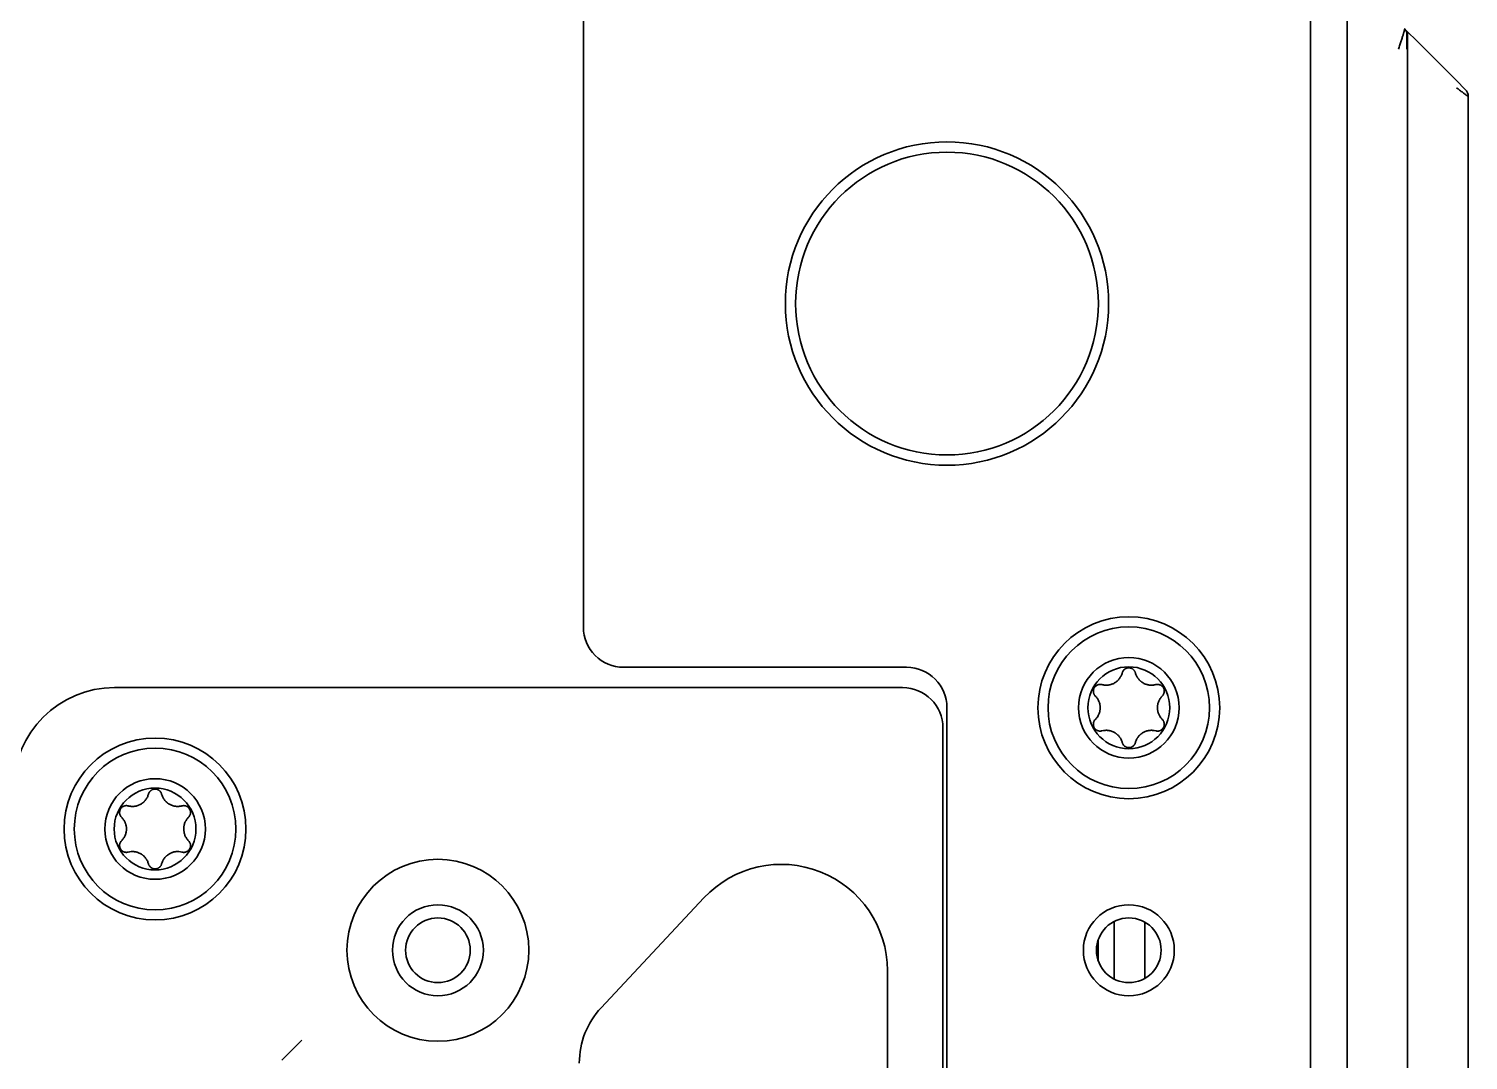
# Model space of a CAD drawing. Header units: millimetres. Extents: x -36 to 4467, y 2 to 3322.
# Drawn here: x 3028 to 3099.3, y 2707.6 to 2758.6 of the extents above; entities that cross this region are included whole.
import ezdxf

# ---------------------------------------------------------------- set-up
doc = ezdxf.new("R2010")
doc.units = ezdxf.units.MM
doc.layers.add('1', color=7, linetype='Continuous', true_color=0xffffff)

msp = doc.modelspace()

# ---------------------------------------------------------------- linework, layer by layer
at = {"layer": '1', "color": 7, "linetype": 'Continuous', "lineweight": 35}
for p, q in [((3091.473, 2652.038), (3091.473, 3178.038)), ((3093.273, 2546.379), (3093.273, 3159.238)), ((3055.473, 2761.038), (3055.473, 2729.038)), ((3096.126, 2758.635), (3096.858, 2757.902)), ((3096.273, 2757.626), (3096.273, 2758.281)), ((3096.273, 2696.85), (3096.273, 2757.626)), ((3096.858, 2757.902), (3098.687, 2756.074)), ((3098.687, 2756.074), (3099.126, 2755.635)), ((3099.273, 2699.195), (3099.273, 2755.281)), ((3057.473, 2727.038), (3071.473, 2727.038)), ((3032.273, 2726.038), (3071.273, 2726.038)), ((3073.473, 2725.038), (3073.473, 2652.038)), ((3073.273, 2724.038), (3073.273, 2652.038)), ((3061.44, 2715.626), (3056.352, 2710.192)), ((3081.747, 2714.464), (3081.747, 2711.612)), ((3083.273, 2711.65), (3083.273, 2714.422)), ((3080.95, 2713.53), (3080.95, 2712.545)), ((3070.523, 2694.038), (3070.523, 2712.038)), ((3040.554, 2707.598), (3041.539, 2708.582))]:
    msp.add_line(p, q, dxfattribs=at)
for centre, radius in [((3073.473, 2745.038), 7.492), ((3082.473, 2725.038), 4), ((3082.473, 2725.038), 2.49), ((3082.473, 2725.038), 2.025), ((3034.273, 2719.038), 4.5), ((3034.273, 2719.038), 4), ((3034.273, 2719.038), 2.49), ((3034.273, 2719.038), 2.025), ((3048.273, 2713.038), 4.5), ((3048.273, 2713.038), 2.25), ((3048.273, 2713.038), 1.6), ((3082.473, 2713.038), 1.6)]:
    msp.add_circle(centre, radius, dxfattribs=at)
for centre, radius, start, end in [((3095.773, 2758.281), 0.5, 0, 45), ((3098.773, 2755.281), 0.5, 0, 45), ((3073.473, 2745.038), 8, 0, 180), ((3073.473, 2745.038), 8, 180, 0), ((3057.473, 2729.038), 2, 180, 270), ((3082.473, 2725.038), 4.5, 90, 270), ((3082.473, 2725.038), 4.5, 270, 90), ((3071.473, 2725.038), 2, 0, 90), ((3032.273, 2721.038), 5, 90, 180), ((3071.273, 2724.038), 2, 0, 90), ((3065.273, 2712.038), 5.25, 0, 136.88856), ((3082.473, 2713.038), 2.25, 90, 270), ((3082.473, 2713.038), 2.25, 270, 90), ((3059.273, 2707.458), 4, 136.88856, 180)]:
    msp.add_arc(centre, radius, start, end, dxfattribs=at)
msp.add_open_spline([(3095.825, 2757.626), (3095.837, 2757.662), (3095.86, 2757.734), (3095.894, 2757.838), (3095.927, 2757.939), (3095.957, 2758.035), (3095.986, 2758.125), (3096.012, 2758.209), (3096.035, 2758.286), (3096.056, 2758.356), (3096.075, 2758.419), (3096.09, 2758.474), (3096.103, 2758.521), (3096.114, 2758.56), (3096.121, 2758.592), (3096.126, 2758.615), (3096.128, 2758.63), (3096.127, 2758.634), (3096.126, 2758.635)], degree=3, dxfattribs=at)
for points, knots in [([(3096.242, 2757.626), (3096.242, 2757.722), (3096.242, 2757.906), (3096.241, 2758.129), (3096.241, 2758.281), (3096.241, 2758.376), (3096.241, 2758.441), (3096.241, 2758.455), (3096.241, 2758.456)], [0, 0, 0, 0, 0.240746, 0.484523, 0.609484, 0.737216, 0.867828, 1, 1, 1, 1]), ([(3098.687, 2755.72), (3098.724, 2755.692), (3098.796, 2755.639), (3098.889, 2755.569), (3098.972, 2755.506), (3099.044, 2755.452), (3099.106, 2755.406), (3099.158, 2755.367), (3099.201, 2755.335), (3099.233, 2755.311), (3099.256, 2755.294), (3099.269, 2755.283), (3099.272, 2755.281), (3099.273, 2755.281)], [0, 0, 0, 0, 0.091517, 0.183034, 0.274551, 0.366068, 0.457584, 0.549101, 0.640618, 0.732135, 0.823652, 0.915169, 1, 1, 1, 1]), ([(3081.14, 2726.183), (3081.192, 2726.169), (3081.244, 2726.16), (3081.324, 2726.155), (3081.35, 2726.154), (3081.391, 2726.156), (3081.404, 2726.156), (3081.431, 2726.158), (3081.445, 2726.16), (3081.511, 2726.169), (3081.564, 2726.181), (3081.628, 2726.202), (3081.641, 2726.207), (3081.666, 2726.217), (3081.679, 2726.222), (3081.716, 2726.239), (3081.74, 2726.251), (3081.811, 2726.292), (3081.855, 2726.324), (3081.906, 2726.369), (3081.916, 2726.378), (3081.936, 2726.397), (3081.964, 2726.426), (3082.007, 2726.477), (3082.038, 2726.521), (3082.059, 2726.556), (3082.066, 2726.567), (3082.079, 2726.591), (3082.085, 2726.603), (3082.115, 2726.663), (3082.134, 2726.712), (3082.147, 2726.764)], [0, 0, 0, 0, 0.125, 0.125, 0.1875, 0.1875, 0.21875, 0.21875, 0.25, 0.25, 0.375, 0.375, 0.40625, 0.40625, 0.4375, 0.4375, 0.5, 0.5, 0.625, 0.625, 0.65625, 0.65625, 0.6875, 0.75, 0.8125, 0.8125, 0.84375, 0.84375, 0.875, 0.875, 1, 1, 1, 1]), ([(3082.147, 2726.764), (3082.152, 2726.782), (3082.164, 2726.816), (3082.182, 2726.847), (3082.197, 2726.87), (3082.202, 2726.878), (3082.214, 2726.892), (3082.22, 2726.899), (3082.238, 2726.919), (3082.252, 2726.931), (3082.273, 2726.948), (3082.281, 2726.953), (3082.297, 2726.964), (3082.304, 2726.968), (3082.329, 2726.981), (3082.346, 2726.989), (3082.372, 2726.998), (3082.381, 2727), (3082.399, 2727.005), (3082.408, 2727.007), (3082.435, 2727.012), (3082.454, 2727.013), (3082.481, 2727.013), (3082.491, 2727.013), (3082.509, 2727.011), (3082.519, 2727.01), (3082.546, 2727.005), (3082.564, 2727.001), (3082.59, 2726.992), (3082.599, 2726.989), (3082.616, 2726.981), (3082.624, 2726.977), (3082.648, 2726.964), (3082.664, 2726.954), (3082.686, 2726.937), (3082.693, 2726.931), (3082.706, 2726.919), (3082.713, 2726.912), (3082.732, 2726.892), (3082.743, 2726.878), (3082.758, 2726.855), (3082.763, 2726.847), (3082.772, 2726.831), (3082.776, 2726.823), (3082.787, 2726.799), (3082.793, 2726.782), (3082.798, 2726.764)], [0, 0, 0, 0, 0.0625, 0.125, 0.125, 0.15625, 0.15625, 0.1875, 0.1875, 0.25, 0.25, 0.28125, 0.28125, 0.3125, 0.3125, 0.375, 0.375, 0.40625, 0.40625, 0.4375, 0.4375, 0.5, 0.5, 0.53125, 0.53125, 0.5625, 0.5625, 0.625, 0.625, 0.65625, 0.65625, 0.6875, 0.6875, 0.75, 0.75, 0.78125, 0.78125, 0.8125, 0.8125, 0.875, 0.875, 0.90625, 0.90625, 0.9375, 0.9375, 1, 1, 1, 1]), ([(3082.798, 2726.764), (3082.812, 2726.712), (3082.83, 2726.663), (3082.865, 2726.591), (3082.878, 2726.568), (3082.899, 2726.534), (3082.907, 2726.522), (3082.922, 2726.5), (3082.93, 2726.489), (3082.971, 2726.436), (3083.007, 2726.396), (3083.058, 2726.352), (3083.069, 2726.343), (3083.09, 2726.326), (3083.101, 2726.318), (3083.134, 2726.294), (3083.157, 2726.279), (3083.228, 2726.238), (3083.277, 2726.216), (3083.342, 2726.194), (3083.355, 2726.19), (3083.381, 2726.182), (3083.42, 2726.172), (3083.486, 2726.16), (3083.54, 2726.156), (3083.58, 2726.155), (3083.594, 2726.155), (3083.621, 2726.155), (3083.634, 2726.156), (3083.701, 2726.16), (3083.753, 2726.169), (3083.805, 2726.183)], [0, 0, 0, 0, 0.125, 0.125, 0.1875, 0.1875, 0.21875, 0.21875, 0.25, 0.25, 0.375, 0.375, 0.40625, 0.40625, 0.4375, 0.4375, 0.5, 0.5, 0.625, 0.625, 0.65625, 0.65625, 0.6875, 0.75, 0.8125, 0.8125, 0.84375, 0.84375, 0.875, 0.875, 1, 1, 1, 1]), ([(3080.815, 2725.619), (3080.802, 2725.632), (3080.779, 2725.66), (3080.76, 2725.691), (3080.748, 2725.715), (3080.744, 2725.724), (3080.738, 2725.741), (3080.735, 2725.749), (3080.727, 2725.775), (3080.723, 2725.793), (3080.718, 2725.83), (3080.717, 2725.848), (3080.718, 2725.885), (3080.72, 2725.904), (3080.725, 2725.931), (3080.727, 2725.94), (3080.732, 2725.958), (3080.735, 2725.967), (3080.745, 2725.993), (3080.753, 2726.009), (3080.767, 2726.033), (3080.772, 2726.041), (3080.782, 2726.056), (3080.788, 2726.064), (3080.806, 2726.086), (3080.818, 2726.099), (3080.839, 2726.117), (3080.846, 2726.123), (3080.861, 2726.134), (3080.869, 2726.139), (3080.893, 2726.154), (3080.909, 2726.162), (3080.934, 2726.172), (3080.943, 2726.175), (3080.961, 2726.181), (3080.969, 2726.183), (3080.996, 2726.19), (3081.014, 2726.192), (3081.041, 2726.194), (3081.05, 2726.194), (3081.069, 2726.194), (3081.078, 2726.193), (3081.105, 2726.191), (3081.123, 2726.187), (3081.14, 2726.183)], [0, 0, 0, 0, 0.0625, 0.125, 0.125, 0.15625, 0.15625, 0.1875, 0.1875, 0.25, 0.25, 0.3125, 0.3125, 0.375, 0.375, 0.40625, 0.40625, 0.4375, 0.4375, 0.5, 0.5, 0.53125, 0.53125, 0.5625, 0.5625, 0.625, 0.625, 0.65625, 0.65625, 0.6875, 0.6875, 0.75, 0.75, 0.78125, 0.78125, 0.8125, 0.8125, 0.875, 0.875, 0.90625, 0.90625, 0.9375, 0.9375, 1, 1, 1, 1]), ([(3083.805, 2726.183), (3083.822, 2726.187), (3083.858, 2726.194), (3083.894, 2726.194), (3083.921, 2726.193), (3083.93, 2726.192), (3083.949, 2726.189), (3083.957, 2726.187), (3083.984, 2726.181), (3084.001, 2726.176), (3084.027, 2726.166), (3084.036, 2726.162), (3084.052, 2726.153), (3084.06, 2726.149), (3084.083, 2726.134), (3084.098, 2726.124), (3084.119, 2726.105), (3084.126, 2726.099), (3084.139, 2726.086), (3084.145, 2726.079), (3084.163, 2726.057), (3084.173, 2726.042), (3084.187, 2726.018), (3084.192, 2726.01), (3084.2, 2725.993), (3084.203, 2725.984), (3084.213, 2725.958), (3084.218, 2725.941), (3084.223, 2725.913), (3084.225, 2725.904), (3084.227, 2725.886), (3084.228, 2725.876), (3084.228, 2725.858), (3084.228, 2725.849), (3084.227, 2725.83), (3084.226, 2725.821), (3084.223, 2725.794), (3084.219, 2725.776), (3084.211, 2725.75), (3084.207, 2725.741), (3084.201, 2725.724), (3084.197, 2725.716), (3084.185, 2725.691), (3084.176, 2725.676), (3084.16, 2725.654), (3084.154, 2725.647), (3084.142, 2725.633), (3084.136, 2725.626), (3084.13, 2725.619)], [0, 0, 0, 0, 0.0625, 0.125, 0.125, 0.15625, 0.15625, 0.1875, 0.1875, 0.25, 0.25, 0.28125, 0.28125, 0.3125, 0.3125, 0.375, 0.375, 0.40625, 0.40625, 0.4375, 0.4375, 0.5, 0.5, 0.53125, 0.53125, 0.5625, 0.5625, 0.625, 0.625, 0.65625, 0.65625, 0.6875, 0.6875, 0.71875, 0.71875, 0.75, 0.75, 0.8125, 0.8125, 0.84375, 0.84375, 0.875, 0.875, 0.9375, 0.9375, 0.96875, 0.96875, 1, 1, 1, 1]), ([(3080.816, 2724.457), (3080.853, 2724.495), (3080.887, 2724.536), (3080.931, 2724.602), (3080.945, 2724.624), (3080.97, 2724.672), (3080.982, 2724.696), (3081.013, 2724.771), (3081.029, 2724.822), (3081.042, 2724.888), (3081.044, 2724.902), (3081.048, 2724.929), (3081.05, 2724.942), (3081.054, 2724.983), (3081.056, 2725.01), (3081.056, 2725.093), (3081.05, 2725.147), (3081.034, 2725.226), (3081.028, 2725.252), (3081.016, 2725.291), (3081.012, 2725.304), (3081.002, 2725.33), (3080.997, 2725.342), (3080.972, 2725.404), (3080.946, 2725.451), (3080.902, 2725.518), (3080.886, 2725.54), (3080.852, 2725.581), (3080.834, 2725.601), (3080.815, 2725.619)], [0, 0, 0, 0, 0.125, 0.125, 0.1875, 0.1875, 0.25, 0.25, 0.375, 0.375, 0.40625, 0.40625, 0.4375, 0.4375, 0.5, 0.5, 0.625, 0.625, 0.6875, 0.6875, 0.71875, 0.71875, 0.75, 0.75, 0.875, 0.875, 0.9375, 0.9375, 1, 1, 1, 1]), ([(3084.13, 2725.619), (3084.092, 2725.582), (3084.059, 2725.541), (3084.014, 2725.475), (3084, 2725.452), (3083.981, 2725.416), (3083.975, 2725.404), (3083.964, 2725.38), (3083.958, 2725.368), (3083.932, 2725.306), (3083.916, 2725.254), (3083.903, 2725.188), (3083.901, 2725.175), (3083.897, 2725.148), (3083.895, 2725.134), (3083.891, 2725.093), (3083.889, 2725.066), (3083.889, 2724.983), (3083.895, 2724.929), (3083.911, 2724.85), (3083.917, 2724.824), (3083.929, 2724.785), (3083.934, 2724.772), (3083.943, 2724.746), (3083.948, 2724.734), (3083.974, 2724.672), (3083.999, 2724.625), (3084.043, 2724.558), (3084.059, 2724.536), (3084.093, 2724.495), (3084.111, 2724.475), (3084.13, 2724.456)], [0, 0, 0, 0, 0.125, 0.125, 0.1875, 0.1875, 0.21875, 0.21875, 0.25, 0.25, 0.375, 0.375, 0.40625, 0.40625, 0.4375, 0.4375, 0.5, 0.5, 0.625, 0.625, 0.6875, 0.6875, 0.71875, 0.71875, 0.75, 0.75, 0.875, 0.875, 0.9375, 0.9375, 1, 1, 1, 1]), ([(3081.141, 2723.894), (3081.123, 2723.889), (3081.088, 2723.882), (3081.051, 2723.882), (3081.024, 2723.883), (3081.015, 2723.884), (3080.997, 2723.887), (3080.988, 2723.889), (3080.961, 2723.895), (3080.944, 2723.9), (3080.918, 2723.911), (3080.91, 2723.914), (3080.893, 2723.923), (3080.885, 2723.927), (3080.862, 2723.942), (3080.847, 2723.953), (3080.826, 2723.971), (3080.819, 2723.977), (3080.806, 2723.991), (3080.8, 2723.997), (3080.782, 2724.019), (3080.772, 2724.034), (3080.758, 2724.058), (3080.753, 2724.066), (3080.745, 2724.083), (3080.742, 2724.092), (3080.732, 2724.118), (3080.727, 2724.136), (3080.722, 2724.163), (3080.72, 2724.172), (3080.718, 2724.191), (3080.717, 2724.2), (3080.717, 2724.218), (3080.717, 2724.228), (3080.718, 2724.246), (3080.719, 2724.255), (3080.723, 2724.283), (3080.727, 2724.3), (3080.735, 2724.327), (3080.738, 2724.335), (3080.744, 2724.352), (3080.748, 2724.361), (3080.76, 2724.385), (3080.77, 2724.401), (3080.786, 2724.423), (3080.791, 2724.43), (3080.803, 2724.444), (3080.809, 2724.45), (3080.816, 2724.457)], [0, 0, 0, 0, 0.0625, 0.125, 0.125, 0.15625, 0.15625, 0.1875, 0.1875, 0.25, 0.25, 0.28125, 0.28125, 0.3125, 0.3125, 0.375, 0.375, 0.40625, 0.40625, 0.4375, 0.4375, 0.5, 0.5, 0.53125, 0.53125, 0.5625, 0.5625, 0.625, 0.625, 0.65625, 0.65625, 0.6875, 0.6875, 0.71875, 0.71875, 0.75, 0.75, 0.8125, 0.8125, 0.84375, 0.84375, 0.875, 0.875, 0.9375, 0.9375, 0.96875, 0.96875, 1, 1, 1, 1]), ([(3082.147, 2723.312), (3082.134, 2723.364), (3082.115, 2723.413), (3082.08, 2723.485), (3082.067, 2723.508), (3082.046, 2723.542), (3082.038, 2723.554), (3082.023, 2723.576), (3082.015, 2723.587), (3081.974, 2723.64), (3081.938, 2723.68), (3081.887, 2723.724), (3081.877, 2723.733), (3081.855, 2723.75), (3081.844, 2723.758), (3081.811, 2723.782), (3081.788, 2723.797), (3081.718, 2723.838), (3081.668, 2723.86), (3081.604, 2723.882), (3081.591, 2723.886), (3081.564, 2723.894), (3081.525, 2723.904), (3081.459, 2723.916), (3081.406, 2723.92), (3081.365, 2723.921), (3081.352, 2723.921), (3081.325, 2723.921), (3081.311, 2723.92), (3081.245, 2723.916), (3081.192, 2723.907), (3081.141, 2723.894)], [0, 0, 0, 0, 0.125, 0.125, 0.1875, 0.1875, 0.21875, 0.21875, 0.25, 0.25, 0.375, 0.375, 0.40625, 0.40625, 0.4375, 0.4375, 0.5, 0.5, 0.625, 0.625, 0.65625, 0.65625, 0.6875, 0.75, 0.8125, 0.8125, 0.84375, 0.84375, 0.875, 0.875, 1, 1, 1, 1]), ([(3083.805, 2723.894), (3083.753, 2723.907), (3083.701, 2723.916), (3083.621, 2723.921), (3083.595, 2723.922), (3083.555, 2723.921), (3083.541, 2723.92), (3083.514, 2723.918), (3083.501, 2723.916), (3083.434, 2723.908), (3083.382, 2723.896), (3083.317, 2723.874), (3083.305, 2723.869), (3083.279, 2723.859), (3083.267, 2723.854), (3083.229, 2723.837), (3083.205, 2723.825), (3083.135, 2723.784), (3083.091, 2723.753), (3083.039, 2723.708), (3083.029, 2723.698), (3083.01, 2723.679), (3082.981, 2723.65), (3082.938, 2723.599), (3082.907, 2723.555), (3082.886, 2723.521), (3082.879, 2723.509), (3082.866, 2723.486), (3082.86, 2723.474), (3082.83, 2723.414), (3082.812, 2723.364), (3082.798, 2723.313)], [0, 0, 0, 0, 0.125, 0.125, 0.1875, 0.1875, 0.21875, 0.21875, 0.25, 0.25, 0.375, 0.375, 0.40625, 0.40625, 0.4375, 0.4375, 0.5, 0.5, 0.625, 0.625, 0.65625, 0.65625, 0.6875, 0.75, 0.8125, 0.8125, 0.84375, 0.84375, 0.875, 0.875, 1, 1, 1, 1]), ([(3084.13, 2724.456), (3084.143, 2724.444), (3084.166, 2724.416), (3084.185, 2724.385), (3084.197, 2724.36), (3084.201, 2724.352), (3084.207, 2724.335), (3084.211, 2724.327), (3084.219, 2724.301), (3084.222, 2724.283), (3084.226, 2724.255), (3084.227, 2724.246), (3084.228, 2724.228), (3084.228, 2724.218), (3084.227, 2724.191), (3084.225, 2724.173), (3084.22, 2724.145), (3084.218, 2724.136), (3084.213, 2724.118), (3084.21, 2724.11), (3084.2, 2724.084), (3084.192, 2724.067), (3084.179, 2724.043), (3084.173, 2724.035), (3084.163, 2724.02), (3084.157, 2724.012), (3084.14, 2723.991), (3084.127, 2723.978), (3084.106, 2723.959), (3084.099, 2723.953), (3084.084, 2723.942), (3084.076, 2723.937), (3084.053, 2723.923), (3084.036, 2723.914), (3084.011, 2723.904), (3084.002, 2723.901), (3083.985, 2723.895), (3083.976, 2723.893), (3083.949, 2723.887), (3083.931, 2723.884), (3083.904, 2723.882), (3083.895, 2723.882), (3083.876, 2723.882), (3083.867, 2723.883), (3083.84, 2723.886), (3083.823, 2723.889), (3083.805, 2723.893)], [0, 0, 0, 0, 0.0625, 0.125, 0.125, 0.15625, 0.15625, 0.1875, 0.1875, 0.25, 0.25, 0.28125, 0.28125, 0.3125, 0.3125, 0.375, 0.375, 0.40625, 0.40625, 0.4375, 0.4375, 0.5, 0.5, 0.53125, 0.53125, 0.5625, 0.5625, 0.625, 0.625, 0.65625, 0.65625, 0.6875, 0.6875, 0.75, 0.75, 0.78125, 0.78125, 0.8125, 0.8125, 0.875, 0.875, 0.90625, 0.90625, 0.9375, 0.9375, 1, 1, 1, 1]), ([(3082.798, 2723.312), (3082.793, 2723.295), (3082.781, 2723.261), (3082.763, 2723.229), (3082.748, 2723.206), (3082.743, 2723.199), (3082.731, 2723.184), (3082.726, 2723.177), (3082.707, 2723.157), (3082.694, 2723.145), (3082.672, 2723.128), (3082.664, 2723.123), (3082.649, 2723.113), (3082.641, 2723.108), (3082.617, 2723.095), (3082.6, 2723.087), (3082.573, 2723.078), (3082.564, 2723.076), (3082.546, 2723.071), (3082.537, 2723.069), (3082.51, 2723.065), (3082.492, 2723.063), (3082.464, 2723.063), (3082.454, 2723.063), (3082.436, 2723.065), (3082.427, 2723.066), (3082.399, 2723.071), (3082.381, 2723.075), (3082.355, 2723.084), (3082.346, 2723.087), (3082.329, 2723.095), (3082.321, 2723.099), (3082.297, 2723.112), (3082.281, 2723.122), (3082.26, 2723.139), (3082.252, 2723.145), (3082.239, 2723.157), (3082.232, 2723.164), (3082.214, 2723.184), (3082.202, 2723.198), (3082.187, 2723.221), (3082.183, 2723.228), (3082.174, 2723.244), (3082.17, 2723.253), (3082.158, 2723.277), (3082.152, 2723.294), (3082.148, 2723.312)], [0, 0, 0, 0, 0.0625, 0.125, 0.125, 0.15625, 0.15625, 0.1875, 0.1875, 0.25, 0.25, 0.28125, 0.28125, 0.3125, 0.3125, 0.375, 0.375, 0.40625, 0.40625, 0.4375, 0.4375, 0.5, 0.5, 0.53125, 0.53125, 0.5625, 0.5625, 0.625, 0.625, 0.65625, 0.65625, 0.6875, 0.6875, 0.75, 0.75, 0.78125, 0.78125, 0.8125, 0.8125, 0.875, 0.875, 0.90625, 0.90625, 0.9375, 0.9375, 1, 1, 1, 1]), ([(3032.94, 2720.183), (3032.992, 2720.169), (3033.044, 2720.16), (3033.124, 2720.155), (3033.15, 2720.154), (3033.191, 2720.156), (3033.204, 2720.156), (3033.231, 2720.158), (3033.245, 2720.16), (3033.311, 2720.168), (3033.364, 2720.181), (3033.428, 2720.202), (3033.441, 2720.207), (3033.466, 2720.217), (3033.479, 2720.222), (3033.516, 2720.239), (3033.54, 2720.251), (3033.611, 2720.292), (3033.655, 2720.324), (3033.706, 2720.369), (3033.716, 2720.378), (3033.736, 2720.397), (3033.764, 2720.426), (3033.807, 2720.477), (3033.838, 2720.521), (3033.859, 2720.556), (3033.866, 2720.567), (3033.879, 2720.591), (3033.885, 2720.603), (3033.915, 2720.663), (3033.934, 2720.712), (3033.947, 2720.764)], [0, 0, 0, 0, 0.125, 0.125, 0.1875, 0.1875, 0.21875, 0.21875, 0.25, 0.25, 0.375, 0.375, 0.40625, 0.40625, 0.4375, 0.4375, 0.5, 0.5, 0.625, 0.625, 0.65625, 0.65625, 0.6875, 0.75, 0.8125, 0.8125, 0.84375, 0.84375, 0.875, 0.875, 1, 1, 1, 1]), ([(3033.947, 2720.764), (3033.952, 2720.782), (3033.964, 2720.816), (3033.982, 2720.847), (3033.997, 2720.87), (3034.002, 2720.878), (3034.014, 2720.892), (3034.02, 2720.899), (3034.038, 2720.919), (3034.052, 2720.931), (3034.073, 2720.948), (3034.081, 2720.953), (3034.097, 2720.964), (3034.104, 2720.968), (3034.129, 2720.981), (3034.146, 2720.989), (3034.172, 2720.998), (3034.181, 2721), (3034.199, 2721.005), (3034.208, 2721.007), (3034.235, 2721.012), (3034.254, 2721.013), (3034.281, 2721.013), (3034.291, 2721.013), (3034.309, 2721.011), (3034.319, 2721.01), (3034.346, 2721.005), (3034.364, 2721.001), (3034.39, 2720.992), (3034.399, 2720.989), (3034.416, 2720.981), (3034.424, 2720.977), (3034.448, 2720.964), (3034.464, 2720.954), (3034.486, 2720.937), (3034.493, 2720.931), (3034.506, 2720.919), (3034.513, 2720.912), (3034.532, 2720.892), (3034.543, 2720.878), (3034.558, 2720.855), (3034.563, 2720.847), (3034.572, 2720.831), (3034.576, 2720.823), (3034.587, 2720.799), (3034.593, 2720.782), (3034.598, 2720.764)], [0, 0, 0, 0, 0.0625, 0.125, 0.125, 0.15625, 0.15625, 0.1875, 0.1875, 0.25, 0.25, 0.28125, 0.28125, 0.3125, 0.3125, 0.375, 0.375, 0.40625, 0.40625, 0.4375, 0.4375, 0.5, 0.5, 0.53125, 0.53125, 0.5625, 0.5625, 0.625, 0.625, 0.65625, 0.65625, 0.6875, 0.6875, 0.75, 0.75, 0.78125, 0.78125, 0.8125, 0.8125, 0.875, 0.875, 0.90625, 0.90625, 0.9375, 0.9375, 1, 1, 1, 1]), ([(3034.598, 2720.764), (3034.612, 2720.712), (3034.63, 2720.663), (3034.665, 2720.591), (3034.678, 2720.568), (3034.699, 2720.534), (3034.707, 2720.522), (3034.722, 2720.5), (3034.73, 2720.489), (3034.771, 2720.436), (3034.807, 2720.396), (3034.858, 2720.352), (3034.869, 2720.343), (3034.89, 2720.326), (3034.901, 2720.318), (3034.934, 2720.294), (3034.957, 2720.279), (3035.028, 2720.238), (3035.077, 2720.216), (3035.142, 2720.194), (3035.155, 2720.19), (3035.181, 2720.182), (3035.22, 2720.172), (3035.286, 2720.16), (3035.34, 2720.156), (3035.38, 2720.155), (3035.394, 2720.155), (3035.421, 2720.155), (3035.434, 2720.156), (3035.501, 2720.16), (3035.553, 2720.169), (3035.605, 2720.183)], [0, 0, 0, 0, 0.125, 0.125, 0.1875, 0.1875, 0.21875, 0.21875, 0.25, 0.25, 0.375, 0.375, 0.40625, 0.40625, 0.4375, 0.4375, 0.5, 0.5, 0.625, 0.625, 0.65625, 0.65625, 0.6875, 0.75, 0.8125, 0.8125, 0.84375, 0.84375, 0.875, 0.875, 1, 1, 1, 1]), ([(3032.615, 2719.619), (3032.602, 2719.632), (3032.579, 2719.66), (3032.56, 2719.691), (3032.548, 2719.715), (3032.544, 2719.724), (3032.538, 2719.741), (3032.535, 2719.749), (3032.527, 2719.775), (3032.523, 2719.793), (3032.518, 2719.83), (3032.517, 2719.848), (3032.518, 2719.885), (3032.52, 2719.904), (3032.525, 2719.931), (3032.527, 2719.94), (3032.532, 2719.958), (3032.535, 2719.967), (3032.545, 2719.993), (3032.553, 2720.009), (3032.567, 2720.033), (3032.572, 2720.041), (3032.582, 2720.056), (3032.588, 2720.064), (3032.606, 2720.086), (3032.618, 2720.099), (3032.639, 2720.117), (3032.646, 2720.123), (3032.661, 2720.134), (3032.669, 2720.139), (3032.693, 2720.154), (3032.709, 2720.162), (3032.734, 2720.172), (3032.743, 2720.175), (3032.761, 2720.181), (3032.769, 2720.183), (3032.796, 2720.189), (3032.814, 2720.192), (3032.841, 2720.194), (3032.85, 2720.194), (3032.869, 2720.194), (3032.878, 2720.193), (3032.905, 2720.19), (3032.923, 2720.187), (3032.94, 2720.183)], [0, 0, 0, 0, 0.0625, 0.125, 0.125, 0.15625, 0.15625, 0.1875, 0.1875, 0.25, 0.25, 0.3125, 0.3125, 0.375, 0.375, 0.40625, 0.40625, 0.4375, 0.4375, 0.5, 0.5, 0.53125, 0.53125, 0.5625, 0.5625, 0.625, 0.625, 0.65625, 0.65625, 0.6875, 0.6875, 0.75, 0.75, 0.78125, 0.78125, 0.8125, 0.8125, 0.875, 0.875, 0.90625, 0.90625, 0.9375, 0.9375, 1, 1, 1, 1]), ([(3032.616, 2718.457), (3032.653, 2718.495), (3032.687, 2718.536), (3032.731, 2718.602), (3032.745, 2718.624), (3032.77, 2718.672), (3032.782, 2718.696), (3032.813, 2718.771), (3032.829, 2718.822), (3032.842, 2718.888), (3032.844, 2718.902), (3032.848, 2718.929), (3032.85, 2718.942), (3032.854, 2718.983), (3032.856, 2719.01), (3032.856, 2719.093), (3032.85, 2719.147), (3032.834, 2719.226), (3032.828, 2719.252), (3032.816, 2719.291), (3032.812, 2719.304), (3032.802, 2719.33), (3032.797, 2719.342), (3032.772, 2719.404), (3032.746, 2719.451), (3032.702, 2719.518), (3032.686, 2719.54), (3032.652, 2719.581), (3032.634, 2719.601), (3032.615, 2719.619)], [0, 0, 0, 0, 0.125, 0.125, 0.1875, 0.1875, 0.25, 0.25, 0.375, 0.375, 0.40625, 0.40625, 0.4375, 0.4375, 0.5, 0.5, 0.625, 0.625, 0.6875, 0.6875, 0.71875, 0.71875, 0.75, 0.75, 0.875, 0.875, 0.9375, 0.9375, 1, 1, 1, 1]), ([(3035.605, 2720.183), (3035.622, 2720.187), (3035.658, 2720.194), (3035.694, 2720.194), (3035.721, 2720.193), (3035.73, 2720.192), (3035.749, 2720.189), (3035.757, 2720.187), (3035.784, 2720.181), (3035.801, 2720.176), (3035.827, 2720.166), (3035.836, 2720.162), (3035.852, 2720.153), (3035.86, 2720.149), (3035.883, 2720.134), (3035.898, 2720.123), (3035.919, 2720.105), (3035.926, 2720.099), (3035.939, 2720.086), (3035.945, 2720.079), (3035.963, 2720.057), (3035.973, 2720.042), (3035.987, 2720.018), (3035.992, 2720.01), (3036, 2719.993), (3036.003, 2719.984), (3036.013, 2719.958), (3036.018, 2719.941), (3036.023, 2719.913), (3036.025, 2719.904), (3036.027, 2719.886), (3036.028, 2719.876), (3036.028, 2719.858), (3036.028, 2719.849), (3036.027, 2719.83), (3036.026, 2719.821), (3036.023, 2719.794), (3036.019, 2719.776), (3036.011, 2719.75), (3036.007, 2719.741), (3036.001, 2719.724), (3035.997, 2719.716), (3035.985, 2719.691), (3035.976, 2719.676), (3035.96, 2719.654), (3035.954, 2719.646), (3035.942, 2719.633), (3035.936, 2719.626), (3035.93, 2719.619)], [0, 0, 0, 0, 0.0625, 0.125, 0.125, 0.15625, 0.15625, 0.1875, 0.1875, 0.25, 0.25, 0.28125, 0.28125, 0.3125, 0.3125, 0.375, 0.375, 0.40625, 0.40625, 0.4375, 0.4375, 0.5, 0.5, 0.53125, 0.53125, 0.5625, 0.5625, 0.625, 0.625, 0.65625, 0.65625, 0.6875, 0.6875, 0.71875, 0.71875, 0.75, 0.75, 0.8125, 0.8125, 0.84375, 0.84375, 0.875, 0.875, 0.9375, 0.9375, 0.96875, 0.96875, 1, 1, 1, 1]), ([(3035.93, 2719.619), (3035.892, 2719.582), (3035.859, 2719.541), (3035.814, 2719.475), (3035.8, 2719.452), (3035.781, 2719.416), (3035.775, 2719.404), (3035.764, 2719.38), (3035.758, 2719.368), (3035.732, 2719.306), (3035.716, 2719.254), (3035.703, 2719.188), (3035.701, 2719.175), (3035.697, 2719.148), (3035.695, 2719.134), (3035.691, 2719.093), (3035.689, 2719.066), (3035.689, 2718.983), (3035.695, 2718.929), (3035.711, 2718.85), (3035.717, 2718.824), (3035.729, 2718.785), (3035.734, 2718.772), (3035.743, 2718.746), (3035.748, 2718.734), (3035.774, 2718.672), (3035.799, 2718.625), (3035.843, 2718.558), (3035.859, 2718.536), (3035.893, 2718.495), (3035.911, 2718.475), (3035.93, 2718.456)], [0, 0, 0, 0, 0.125, 0.125, 0.1875, 0.1875, 0.21875, 0.21875, 0.25, 0.25, 0.375, 0.375, 0.40625, 0.40625, 0.4375, 0.4375, 0.5, 0.5, 0.625, 0.625, 0.6875, 0.6875, 0.71875, 0.71875, 0.75, 0.75, 0.875, 0.875, 0.9375, 0.9375, 1, 1, 1, 1]), ([(3032.941, 2717.894), (3032.923, 2717.889), (3032.888, 2717.882), (3032.851, 2717.882), (3032.824, 2717.883), (3032.815, 2717.884), (3032.797, 2717.887), (3032.788, 2717.889), (3032.761, 2717.895), (3032.744, 2717.9), (3032.718, 2717.911), (3032.71, 2717.914), (3032.693, 2717.923), (3032.685, 2717.927), (3032.662, 2717.942), (3032.647, 2717.953), (3032.626, 2717.971), (3032.619, 2717.977), (3032.606, 2717.991), (3032.6, 2717.997), (3032.582, 2718.019), (3032.572, 2718.034), (3032.558, 2718.058), (3032.553, 2718.066), (3032.545, 2718.083), (3032.542, 2718.092), (3032.532, 2718.118), (3032.527, 2718.136), (3032.522, 2718.163), (3032.52, 2718.172), (3032.518, 2718.191), (3032.517, 2718.2), (3032.517, 2718.218), (3032.517, 2718.228), (3032.518, 2718.246), (3032.519, 2718.255), (3032.523, 2718.283), (3032.527, 2718.3), (3032.535, 2718.327), (3032.538, 2718.335), (3032.544, 2718.352), (3032.548, 2718.361), (3032.56, 2718.385), (3032.57, 2718.401), (3032.586, 2718.423), (3032.591, 2718.43), (3032.603, 2718.444), (3032.609, 2718.45), (3032.616, 2718.457)], [0, 0, 0, 0, 0.0625, 0.125, 0.125, 0.15625, 0.15625, 0.1875, 0.1875, 0.25, 0.25, 0.28125, 0.28125, 0.3125, 0.3125, 0.375, 0.375, 0.40625, 0.40625, 0.4375, 0.4375, 0.5, 0.5, 0.53125, 0.53125, 0.5625, 0.5625, 0.625, 0.625, 0.65625, 0.65625, 0.6875, 0.6875, 0.71875, 0.71875, 0.75, 0.75, 0.8125, 0.8125, 0.84375, 0.84375, 0.875, 0.875, 0.9375, 0.9375, 0.96875, 0.96875, 1, 1, 1, 1]), ([(3035.93, 2718.456), (3035.943, 2718.444), (3035.966, 2718.416), (3035.985, 2718.385), (3035.997, 2718.36), (3036.001, 2718.352), (3036.007, 2718.335), (3036.011, 2718.327), (3036.019, 2718.301), (3036.022, 2718.283), (3036.026, 2718.255), (3036.027, 2718.246), (3036.028, 2718.228), (3036.028, 2718.218), (3036.027, 2718.191), (3036.025, 2718.173), (3036.02, 2718.145), (3036.018, 2718.136), (3036.013, 2718.118), (3036.01, 2718.11), (3036, 2718.084), (3035.992, 2718.067), (3035.979, 2718.043), (3035.973, 2718.035), (3035.963, 2718.02), (3035.957, 2718.012), (3035.94, 2717.991), (3035.927, 2717.978), (3035.906, 2717.959), (3035.899, 2717.953), (3035.884, 2717.942), (3035.876, 2717.937), (3035.853, 2717.923), (3035.836, 2717.914), (3035.811, 2717.904), (3035.802, 2717.901), (3035.785, 2717.895), (3035.776, 2717.893), (3035.749, 2717.887), (3035.731, 2717.884), (3035.704, 2717.882), (3035.695, 2717.882), (3035.676, 2717.882), (3035.667, 2717.883), (3035.64, 2717.886), (3035.623, 2717.889), (3035.605, 2717.893)], [0, 0, 0, 0, 0.0625, 0.125, 0.125, 0.15625, 0.15625, 0.1875, 0.1875, 0.25, 0.25, 0.28125, 0.28125, 0.3125, 0.3125, 0.375, 0.375, 0.40625, 0.40625, 0.4375, 0.4375, 0.5, 0.5, 0.53125, 0.53125, 0.5625, 0.5625, 0.625, 0.625, 0.65625, 0.65625, 0.6875, 0.6875, 0.75, 0.75, 0.78125, 0.78125, 0.8125, 0.8125, 0.875, 0.875, 0.90625, 0.90625, 0.9375, 0.9375, 1, 1, 1, 1]), ([(3033.947, 2717.312), (3033.934, 2717.364), (3033.915, 2717.413), (3033.88, 2717.485), (3033.867, 2717.508), (3033.846, 2717.542), (3033.838, 2717.554), (3033.823, 2717.576), (3033.815, 2717.587), (3033.774, 2717.64), (3033.738, 2717.68), (3033.687, 2717.724), (3033.677, 2717.733), (3033.655, 2717.75), (3033.644, 2717.758), (3033.611, 2717.782), (3033.588, 2717.797), (3033.518, 2717.838), (3033.468, 2717.86), (3033.404, 2717.882), (3033.391, 2717.886), (3033.364, 2717.894), (3033.325, 2717.904), (3033.259, 2717.916), (3033.206, 2717.92), (3033.165, 2717.921), (3033.152, 2717.921), (3033.125, 2717.921), (3033.111, 2717.92), (3033.045, 2717.916), (3032.992, 2717.907), (3032.941, 2717.894)], [0, 0, 0, 0, 0.125, 0.125, 0.1875, 0.1875, 0.21875, 0.21875, 0.25, 0.25, 0.375, 0.375, 0.40625, 0.40625, 0.4375, 0.4375, 0.5, 0.5, 0.625, 0.625, 0.65625, 0.65625, 0.6875, 0.75, 0.8125, 0.8125, 0.84375, 0.84375, 0.875, 0.875, 1, 1, 1, 1]), ([(3035.605, 2717.894), (3035.553, 2717.907), (3035.501, 2717.916), (3035.421, 2717.921), (3035.395, 2717.922), (3035.355, 2717.921), (3035.341, 2717.92), (3035.314, 2717.918), (3035.301, 2717.916), (3035.234, 2717.908), (3035.182, 2717.896), (3035.117, 2717.874), (3035.105, 2717.869), (3035.079, 2717.859), (3035.067, 2717.854), (3035.029, 2717.837), (3035.005, 2717.825), (3034.935, 2717.784), (3034.891, 2717.753), (3034.839, 2717.708), (3034.829, 2717.698), (3034.81, 2717.679), (3034.781, 2717.65), (3034.738, 2717.599), (3034.707, 2717.555), (3034.686, 2717.521), (3034.679, 2717.509), (3034.666, 2717.485), (3034.66, 2717.474), (3034.63, 2717.414), (3034.612, 2717.364), (3034.598, 2717.313)], [0, 0, 0, 0, 0.125, 0.125, 0.1875, 0.1875, 0.21875, 0.21875, 0.25, 0.25, 0.375, 0.375, 0.40625, 0.40625, 0.4375, 0.4375, 0.5, 0.5, 0.625, 0.625, 0.65625, 0.65625, 0.6875, 0.75, 0.8125, 0.8125, 0.84375, 0.84375, 0.875, 0.875, 1, 1, 1, 1]), ([(3034.598, 2717.312), (3034.593, 2717.295), (3034.581, 2717.261), (3034.563, 2717.229), (3034.548, 2717.206), (3034.543, 2717.199), (3034.531, 2717.184), (3034.526, 2717.177), (3034.507, 2717.157), (3034.494, 2717.145), (3034.472, 2717.128), (3034.464, 2717.123), (3034.449, 2717.113), (3034.441, 2717.108), (3034.417, 2717.095), (3034.4, 2717.087), (3034.373, 2717.078), (3034.364, 2717.076), (3034.346, 2717.071), (3034.337, 2717.069), (3034.31, 2717.065), (3034.292, 2717.063), (3034.264, 2717.063), (3034.254, 2717.063), (3034.236, 2717.065), (3034.227, 2717.066), (3034.199, 2717.071), (3034.181, 2717.075), (3034.155, 2717.084), (3034.146, 2717.087), (3034.129, 2717.095), (3034.121, 2717.099), (3034.097, 2717.112), (3034.081, 2717.122), (3034.06, 2717.139), (3034.052, 2717.145), (3034.039, 2717.157), (3034.032, 2717.164), (3034.014, 2717.184), (3034.002, 2717.198), (3033.987, 2717.221), (3033.983, 2717.228), (3033.974, 2717.244), (3033.97, 2717.253), (3033.958, 2717.277), (3033.952, 2717.294), (3033.948, 2717.312)], [0, 0, 0, 0, 0.0625, 0.125, 0.125, 0.15625, 0.15625, 0.1875, 0.1875, 0.25, 0.25, 0.28125, 0.28125, 0.3125, 0.3125, 0.375, 0.375, 0.40625, 0.40625, 0.4375, 0.4375, 0.5, 0.5, 0.53125, 0.53125, 0.5625, 0.5625, 0.625, 0.625, 0.65625, 0.65625, 0.6875, 0.6875, 0.75, 0.75, 0.78125, 0.78125, 0.8125, 0.8125, 0.875, 0.875, 0.90625, 0.90625, 0.9375, 0.9375, 1, 1, 1, 1])]:
    msp.add_open_spline(points, degree=3, knots=knots, dxfattribs=at)

doc.saveas('drawing.dxf')
